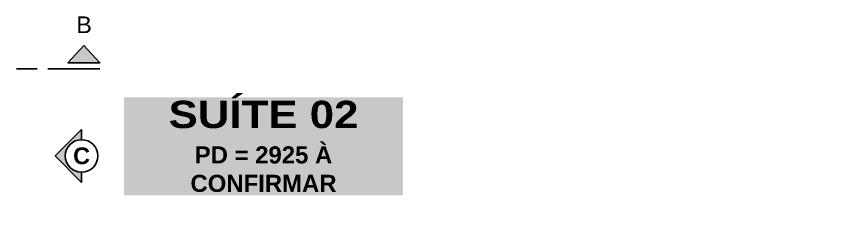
# Model space of a CAD drawing. Header units: millimetres. Extents: x -63251 to 507826, y 5339 to 217512.
# Drawn here: x 149386 to 151307, y 91895 to 92389 of the extents above; entities that cross this region are included whole.
import ezdxf
from ezdxf import colors
from ezdxf.entities.mleader import LeaderData, LeaderLine
from ezdxf.math import Vec2, Vec3

# ---------------------------------------------------------------- set-up
doc = ezdxf.new("R2010")
doc.units = ezdxf.units.MM
doc.linetypes.add('CONTINU', pattern=[0])
doc.layers.add('COTAS', color=9, linetype='Continuous')
doc.layers.add('TEXTO', color=105, linetype='Continuous')
doc.styles.add('1-1', font='arial.ttf', dxfattribs={"height": 0.2})
doc.styles.add('PADRÃO', font='arial.ttf')

# ---------------------------------------------------------------- blocks, each defined once
blk = doc.blocks.new('C 06')
at = {"layer": 'TEXTO', "linetype": 'CONTINU'}
blk.add_hatch(color=8, dxfattribs=at).paths.add_polyline_path([(-1945.967644206739, 2712.499006905159), (-1941.983608705104, 2708.198454997069), (-1937.99957320347, 2712.499006905159)])
for p, q in [((-1953.599573203388, 2714.059006905186), (-1958.799573203428, 2714.059006905186)), ((-1937.99957320347, 2714.059006905186), (-1950.99957320344, 2714.059006905186))]:
    blk.add_line(p, q, dxfattribs=at)
blk.add_lwpolyline([(-1941.983608705104, 2708.198454997069), (-1937.99957320347, 2712.499006905159), (-1945.967644206739, 2712.499006905159)], close=True, dxfattribs=at)
blk = doc.blocks.new('I 02')
at = {"layer": 'TEXTO', "linetype": 'CONTINU'}
h = blk.add_hatch(color=8, dxfattribs=at)
edge = h.paths.add_edge_path()
edge.add_line((-1945.137073687943, 2848.705916436247), (-1951.755593159756, 2855.324435908059))
edge.add_line((-1951.755593159727, 2855.324435908088), (-1951.755593159763, 2852.761916436204))
edge.add_ellipse((-1951.755593159814, 2848.705916436247), major_axis=(2.868025104479564, 2.868025104479564), ratio=0.9999999999968038, start_angle=225.0000000000916, end_angle=405.0000000000916, ccw=False)
edge.add_line((-1951.755593159814, 2844.649916436264), (-1951.755593159814, 2842.08739696447))
edge.add_line((-1951.755593159814, 2842.087396964463), (-1945.137073687965, 2848.705916436276))
for p, q in [((-1951.755593159727, 2855.324435908088), (-1945.137073687856, 2848.705916436217)), ((-1951.755593159727, 2852.761916436199), (-1951.755593159727, 2855.324435908088)), ((-1945.137073687856, 2848.705916436217), (-1951.755593159756, 2842.087396964375)), ((-1951.755593159756, 2842.087396964375), (-1951.755593159727, 2844.649916436264))]:
    blk.add_line(p, q, dxfattribs=at)
blk.add_circle((-1951.755593159727, 2848.705916436217), 4.056, dxfattribs=at)
blk.add_circle((-1951.755593159727, 2848.705916436217), 4.056, dxfattribs=at)

msp = doc.modelspace()

# ---------------------------------------------------------------- block references
at = {"layer": 'TEXTO', "yscale": 9.375, "zscale": 9.375, "rotation": 180}
for name, p, xscale in [('C 06', (167750.1239286009, 117710.7007128005), -9.375), ('I 02', (131240.8576345122, 118769.4520875215), 9.375)]:
    msp.add_blockref(name, p, dxfattribs=dict(at, xscale=xscale))

# ---------------------------------------------------------------- texts
at = {"layer": 'TEXTO', "color": 1, "linetype": 'Continuous', "insert": (149544.4254378357, 92369.85012743874), "char_height": 39.16799999999999, "attachment_point": 5, "style": 'PADRÃO'}
msp.add_mtext('B', dxfattribs=at)
at = {"layer": 'TEXTO', "insert": (149963.6719669305, 92084.97561799713), "char_height": 40, "width": 635.5877898149774, "attachment_point": 5, "style": 'PADRÃO', "bg_fill": 1, "box_fill_scale": 1.2, "bg_fill_color": 254, "bg_fill_transparency": 0}
msp.add_mtext('{\\fArial Black|b1|i0|c0|p34;\\H1.6x;\\C10;SUÍTE 02 ^J\\fArial|b1|i0|c0|p34;\\H0.625x;\\C256;PD = 2925 À CONFIRMAR}', dxfattribs=at)
at = {"layer": 'TEXTO', "color": 1, "linetype": 'Continuous', "insert": (149538.5663203845, 92062.83412093195), "char_height": 39.16799999999999, "width": 105.6112522431806, "attachment_point": 5, "style": 'PADRÃO'}
msp.add_mtext('{\\fArial|b1|i0|c0|p34;C}', dxfattribs=at)

# ---------------------------------------------------------------- leaders
at = {"layer": 'COTAS', "ltscale": 0.4}
ml = msp.add_multileader_mtext('Standard', dxfattribs=at)
ml.set_content('\\pxqr,t3;{\\C10;PINO GUIA ROLAMENTO 12MM}', color=105, style='1-1')
ml.set_leader_properties(color=256, linetype='ByLayer', lineweight=-1)
ml.build(insert=Vec2(0, 0))
ml.multileader.update_dxf_attribs({"text_left_attachment_type": 2, "text_right_attachment_type": 2, "dogleg_length": 0.36, "arrow_head_size": 2, "scale": 20})
ctx = ml.context
ctx.base_point, ctx.scale, ctx.arrow_head_size, ctx.landing_gap_size, ctx.plane_origin, ctx.plane_x_axis, ctx.plane_y_axis = Vec3(151805.970053387, 91895.05483979412), 20, 2, 4, Vec3(151993.9455318819, 91912.38751152674), Vec3(1, -2.449293598294706e-16), Vec3(2.449293598294706e-16, 1)
ctx.left_attachment, ctx.right_attachment, ctx.text_align_type = 2, 2, 2
notes = []
notes.append((ctx, [(0, (1, 1, 0), (151872.7798760337, 91895.05483979412), (-1, 2.449293598294706e-16), 7.199999999999999, [(0, [(151872.7798760337, 91936.61545759243)], 0, [])])]))
ctx.mtext.insert, ctx.mtext.text_direction, ctx.mtext.width, ctx.mtext.alignment, ctx.mtext.flow_direction = Vec3(151861.5798760337, 91900.49322087642), Vec3(1, -2.449293598294706e-16), 59.02098406484583, 3, 5
for ctx, leaders in notes:
    for number, flags, end, landing, length, lines in leaders:
        leader = LeaderData()
        leader.index, (leader.has_last_leader_line, leader.has_dogleg_vector, leader.attachment_direction) = number, flags
        leader.last_leader_point, leader.dogleg_vector, leader.dogleg_length = Vec3(end), Vec3(landing), length
        for number, points, colour, breaks in lines:
            line = LeaderLine()
            line.index, line.vertices, line.color, line.breaks = number, Vec3.list(points), colors.encode_raw_color(colour), breaks
            leader.lines.append(line)
        ctx.leaders.append(leader)

doc.saveas('drawing.dxf')
